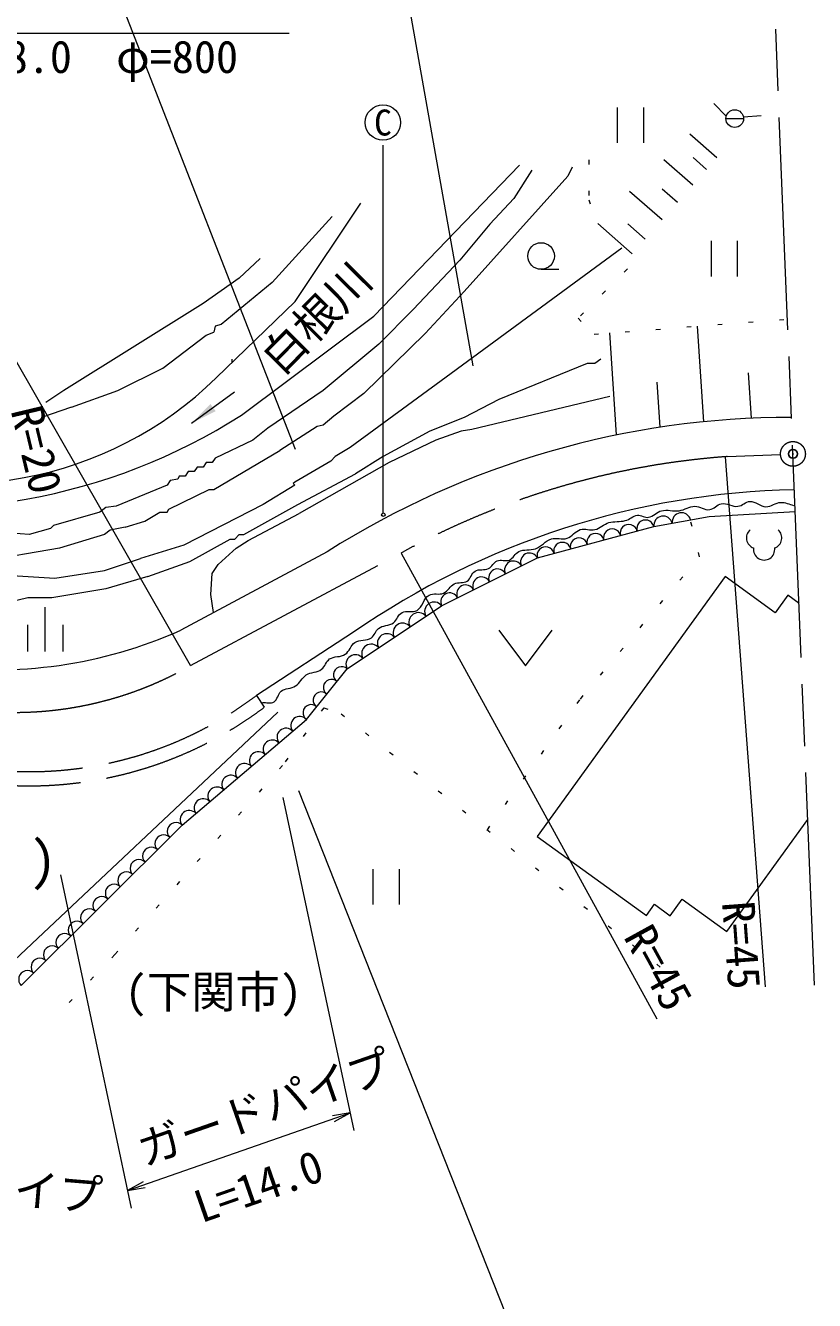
# Model space of a CAD drawing. Units: millimetres, scale not verified. Extents: x 40000 to 680000, y 20000 to 380000.
# Drawn here: x 508952 to 553491, y 264004 to 335964 of the extents above; entities that cross this region are included whole.
import ezdxf
from ezdxf.enums import TextEntityAlignment as Align

# ---------------------------------------------------------------- set-up
doc = ezdxf.new("R2010")
doc.units = ezdxf.units.MM
doc.header["$LTSCALE"] = 1000
doc.header["$PDMODE"] = 32
doc.header["$PDSIZE"] = 500
for name, pattern in [('CHAIN', [18.5, 12, -1.5, 3.5, -1.5]), ('DASHED', [7.5, 6, -1.5]), ('DOTTED', [1.75, 0.25, -1.5])]:
    doc.linetypes.add(name, pattern=pattern)
for name, color, linetype, lineweight in [('M-BGD', 7, 'Continuous', 13), ('M-BMK', 2, 'CHAIN', 13), ('M-STR-HTXT', 7, 'Continuous', 13)]:
    doc.layers.add(name, color=color, linetype=linetype, lineweight=lineweight)
doc.layers.add('M-BMK-HTXT', color=7, linetype='Continuous')
doc.layers.add('M-OTRS', color=6, linetype='Continuous')
doc.styles.add('ＭＳ ゴシック', font='')
doc.styles.get('ＭＳ ゴシック').set_extended_font_data('MS Gothic')

# ---------------------------------------------------------------- blocks, each defined once
blk = doc.blocks.new('広葉樹林')
at = {"color": 7, "linetype": 'Continuous', "lineweight": 13}
blk.add_line((0, 0), (1, 0), dxfattribs=at)
blk.add_circle((0, 0.75), 0.75, dxfattribs=at)
blk = doc.blocks.new('畑')
at = {"color": 7, "linetype": 'Continuous', "lineweight": 13}
for p, q in [((-1.5, 2), (0, 0)), ((0, 0), (1.5, 2))]:
    blk.add_line(p, q, dxfattribs=at)
blk = doc.blocks.new('荒地')
at = {"color": 7, "linetype": 'Continuous', "lineweight": 13}
for p, q in [((0, 0), (0, 2.5)), ((-1, 1.5), (-1, 0)), ((1, 1.5), (1, 0))]:
    blk.add_line(p, q, dxfattribs=at)
blk = doc.blocks.new('田')
at = {"color": 7, "linetype": 'Continuous', "lineweight": 13}
for p, q in [((-0.75, 2), (-0.75, 0)), ((0.75, 0), (0.75, 2))]:
    blk.add_line(p, q, dxfattribs=at)
blk = doc.blocks.new('カーブミラー')
at = {"color": 7, "linetype": 'Continuous', "lineweight": 13}
blk.add_circle((0, 0), 1, dxfattribs=at)
at = {"color": 7, "style": 'ＭＳ ゴシック'}
blk.add_text('C', height=1.466, dxfattribs=at).set_placement((0, 0), align=Align.MIDDLE_CENTER)
blk = doc.blocks.new('園庭')
at = {"color": 7, "linetype": 'Continuous', "lineweight": 13}
for centre, start, end in [((-0.4, 0.4), 131.41945, 251.14243), ((0.4, 0.4), 288.85757, 48.58055), ((0, -0.25), 172.14016, 7.85984)]:
    blk.add_arc(centre, 0.6, start, end, dxfattribs=at)
blk = doc.blocks.new('電話柱1')
at = {"color": 7, "linetype": 'Continuous', "lineweight": 13}
for p, q in [((-1.203, 0.848), (-0.496, 0.14)), ((-0.516, 0.002), (0.484, 0.002)), ((1.475, 0.164), (0.478, 0.078))]:
    blk.add_line(p, q, dxfattribs=at)
blk.add_circle((-0.016, 0.002), 0.5, dxfattribs=at)
blk = doc.blocks.new('filled_arrow')
at = {"color": 0, "linetype": 'Continuous', "lineweight": -2}
blk.add_solid([(7.5, 1.25), (0, 0), (7.5, -1.25)], dxfattribs=at)
blk = doc.blocks.new('open_arrow')
at = {"color": 0, "linetype": 'Continuous', "lineweight": -2}
blk.add_lwpolyline([(7.5, 1.25), (0, 0), (7.5, -1.25)], dxfattribs=at)

msp = doc.modelspace()

# ---------------------------------------------------------------- linework, layer by layer
at = {"layer": 'M-BGD', "linetype": 'CHAIN'}
msp.add_line((553491, 281809), (551058, 341760), dxfattribs=at)
at = {"layer": 'M-BGD'}
for p, q in [((547973, 328493), (546452, 329831)), ((546618, 326954), (544995, 328381)), ((547402, 327844), (546642, 328513)), ((528624, 319555), (536846, 328077)), ((545757, 325976), (544895, 326734)), ((544888, 324988), (543051, 326604)), ((524166, 320381), (527882, 325938)), ((526272, 325177), (522885, 321451)), ((535162, 324753), (533469, 322721)), ((543201, 323071), (541252, 324787)), ((543934, 323903), (542959, 324761)), ((542613, 323399), (532707, 316117)), ((533469, 322721), (530844, 319927)), ((533723, 320943), (531521, 318573)), ((518991, 320266), (511117, 315355)), ((519717, 316072), (524166, 320381)), ((521143, 313970), (528624, 319555)), ((519668, 318996), (519583, 318657)), ((547242, 313601), (546878, 318996)), ((542317, 312852), (541929, 318610)), ((520599, 317133), (520599, 316964)), ((532707, 316117), (527288, 312138)), ((549932, 313795), (549759, 316368)), ((511117, 315355), (510101, 314678)), ((518329, 313517), (520753, 315285)), ((525764, 315355), (522631, 313239)), ((544775, 313290), (544603, 315840)), ((541935, 315017), (534146, 313154)), ((511540, 314424), (509847, 313831)), ((526441, 311630), (526187, 311376)), ((527288, 312138), (526441, 311630)), ((529151, 311630), (527580, 310669)), ((526187, 311376), (524155, 310191)), ((529489, 311291), (524409, 308413)), ((544420, 307681), (547536, 308244)), ((547536, 308244), (552407, 308526)), ((537850, 305917), (544420, 307681)), ((525981, 306260), (517712, 301830)), ((532444, 303213), (537850, 305917)), ((527113, 299647), (532444, 303213)), ((527473, 301722), (521997, 298157)), ((524823, 296794), (527113, 299647)), ((506871, 281853), (523202, 297208)), ((517802, 290824), (524823, 296794)), ((508717, 281776), (517802, 290824))]:
    msp.add_line(p, q, dxfattribs=at)
at = {"layer": 'M-BGD', "linetype": 'DOTTED'}
for p, q in [((540750, 328378), (540750, 326125)), ((540750, 326125), (541276, 324699)), ((542928, 322221), (540150, 319443)), ((540150, 319443), (541051, 318542)), ((541051, 318542), (551966, 319393)), ((547001, 305983), (546484, 308054)), ((540281, 297949), (547001, 305983)), ((535026, 290568), (540281, 297949)), ((525789, 297461), (523462, 294195)), ((525789, 297461), (526766, 297123)), ((526766, 297123), (545499, 282256)), ((523462, 294195), (514001, 283533)), ((514001, 283533), (511073, 280454))]:
    msp.add_line(p, q, dxfattribs=at)
at = {"layer": 'M-BGD', "linetype": 'DASHED'}
msp.add_line((521997, 298157), (522432, 297484), dxfattribs=at)
at = {"layer": 'M-BGD'}
for points in [[(539819, 327971), (539565, 327463), (533723, 320943)], [(537533, 327801), (536517, 326193), (535162, 324753)], [(522208, 322806), (521023, 321705), (518991, 320266)], [(522885, 321451), (520007, 319081), (519668, 318996)], [(530844, 319927), (528897, 317980), (525764, 315355)], [(511540, 314424), (514165, 315355), (516705, 316625), (519160, 318488), (519583, 318657)], [(531521, 318573), (528050, 315186), (526357, 313916)], [(541427, 317133), (541089, 316879), (540665, 316879), (535670, 314847), (533723, 313831)], [(526357, 313916), (525764, 313408), (525425, 313323), (523309, 311969)], [(533723, 313831), (531775, 313069), (529151, 311630)], [(522631, 313239), (521785, 312561), (519668, 311545), (519499, 311291), (519160, 311291), (518991, 311037), (518652, 311037), (518483, 310783), (518144, 310783), (517975, 310529), (517636, 310529), (517551, 310360), (517128, 310275), (516959, 310021), (514080, 308836)], [(534146, 313154), (533553, 313069), (532114, 312561), (529489, 311291)], [(514588, 307651), (515689, 307989), (516535, 308497), (516959, 308497), (517043, 308667), (519329, 309767), (519583, 309767), (523309, 311969)], [(515858, 304857), (518229, 305703), (520515, 306973), (520769, 306973), (521023, 307227), (521277, 307227), (524325, 308921), (527580, 310669)], [(524155, 310191), (524071, 310106), (524155, 310021)], [(524155, 310021), (522377, 308921), (517890, 306635), (515435, 305873)], [(514080, 308836), (513487, 308751), (513149, 308497), (510524, 307735), (510355, 307566), (509169, 307227), (508153, 307312)], [(522326, 297751), (522409, 297752), (522494, 297747), (522580, 297739), (522665, 297733), (522749, 297732), (522831, 297738), (522909, 297756), (522983, 297788), (523052, 297843), (523106, 297912), (523149, 297992), (523188, 298078), (523225, 298165), (523266, 298249), (523315, 298326), (523377, 298389), (523469, 298448), (523569, 298490), (523675, 298522), (523784, 298548), (523894, 298572), (524003, 298601), (524107, 298638), (524203, 298689), (524288, 298755), (524365, 298830), (524436, 298913), (524504, 298999), (524572, 299085), (524642, 299168), (524719, 299244), (524804, 299309), (524905, 299363), (525012, 299404), (525125, 299436), (525239, 299463), (525353, 299491), (525464, 299525), (525570, 299569), (525667, 299628), (525735, 299689), (525793, 299761), (525843, 299839), (525891, 299921), (525939, 300003), (525990, 300081), (526049, 300151), (526118, 300210), (526218, 300264), (526327, 300300), (526441, 300324), (526558, 300342), (526676, 300360), (526790, 300384), (526899, 300420), (527000, 300473), (527083, 300542), (527153, 300624), (527214, 300715), (527272, 300811), (527329, 300907), (527391, 300998), (527462, 301080), (527545, 301149), (527652, 301204), (527768, 301239), (527890, 301262), (528015, 301278), (528140, 301295), (528261, 301318), (528377, 301355), (528483, 301411), (528545, 301464), (528596, 301527), (528641, 301597), (528682, 301671), (528723, 301745), (528767, 301817), (528818, 301882), (528877, 301937), (528973, 301995), (529076, 302039), (529186, 302071), (529298, 302099), (529410, 302126), (529520, 302158), (529625, 302200), (529722, 302256), (529793, 302318), (529854, 302392), (529909, 302472), (529960, 302556), (530013, 302639), (530069, 302716), (530134, 302784), (530210, 302838), (530308, 302876), (530412, 302893), (530522, 302897), (530633, 302893), (530745, 302889), (530854, 302893), (530958, 302911), (531055, 302951), (531162, 303032), (531250, 303137), (531324, 303256), (531393, 303382), (531461, 303509), (531536, 303628), (531624, 303732), (531731, 303814), (531825, 303854), (531926, 303874), (532031, 303880), (532139, 303879), (532248, 303877), (532355, 303880), (532458, 303895), (532557, 303927), (532642, 303976), (532719, 304039), (532790, 304110), (532859, 304186), (532927, 304263), (532997, 304335), (533073, 304400), (533157, 304452), (533244, 304486), (533335, 304506), (533430, 304517), (533526, 304524), (533621, 304532), (533714, 304545), (533803, 304570), (533886, 304610), (533954, 304665), (534011, 304734), (534060, 304811), (534106, 304892), (534151, 304973), (534200, 305049), (534258, 305117), (534327, 305171), (534414, 305211), (534507, 305233), (534604, 305244), (534704, 305248), (534804, 305252), (534903, 305260), (534999, 305278), (535089, 305312), (535157, 305355), (535218, 305410), (535274, 305472), (535327, 305537), (535381, 305602), (535438, 305662), (535500, 305714), (535570, 305753), (535653, 305777), (535740, 305785), (535830, 305781), (535921, 305773), (536012, 305764), (536101, 305761), (536188, 305769), (536272, 305793), (536348, 305836), (536415, 305892), (536476, 305958), (536534, 306029), (536592, 306100), (536653, 306168), (536719, 306227), (536793, 306274), (536903, 306317), (537019, 306343), (537138, 306357), (537260, 306365), (537381, 306372), (537502, 306382), (537621, 306401), (537735, 306434), (537855, 306490), (537968, 306559), (538077, 306636), (538184, 306718), (538292, 306799), (538401, 306874), (538516, 306938), (538638, 306987), (538746, 307009), (538856, 307016), (538967, 307012), (539080, 307004), (539193, 306995), (539304, 306992), (539414, 307000), (539521, 307024), (539623, 307068), (539718, 307127), (539808, 307196), (539895, 307270), (539983, 307344), (540074, 307413), (540169, 307471), (540272, 307512), (540372, 307532), (540474, 307536), (540578, 307530), (540683, 307518), (540788, 307505), (540893, 307496), (540996, 307497), (541098, 307512), (541202, 307545), (541302, 307590), (541399, 307644), (541494, 307703), (541588, 307762), (541684, 307818), (541783, 307868), (541886, 307906), (541998, 307933), (542113, 307950), (542228, 307960), (542345, 307966), (542462, 307971), (542578, 307980), (542693, 307995), (542806, 308019), (542895, 308050), (542982, 308090), (543066, 308135), (543150, 308183), (543235, 308229), (543320, 308270), (543409, 308301), (543500, 308319), (543578, 308320), (543656, 308307), (543733, 308286), (543810, 308261), (543887, 308235), (543965, 308215), (544042, 308204), (544120, 308207), (544218, 308231), (544311, 308273), (544401, 308325), (544488, 308384), (544575, 308444), (544664, 308500), (544756, 308547), (544853, 308580), (544976, 308600), (545100, 308606), (545226, 308602), (545352, 308592), (545479, 308580), (545605, 308571), (545731, 308570), (545856, 308580), (545968, 308602), (546078, 308636), (546187, 308676), (546296, 308718), (546404, 308759), (546514, 308794), (546625, 308819), (546738, 308830), (546844, 308823), (546949, 308799), (547053, 308764), (547157, 308724), (547260, 308685), (547364, 308654), (547468, 308637), (547574, 308638), (547662, 308660), (547745, 308699), (547825, 308749), (547903, 308804), (547980, 308860), (548060, 308911), (548143, 308952), (548231, 308976), (548348, 308983), (548465, 308969), (548582, 308941), (548699, 308906), (548817, 308870), (548934, 308841), (549051, 308824), (549169, 308826), (549258, 308846), (549343, 308881), (549425, 308925), (549507, 308974), (549588, 309022), (549671, 309064), (549756, 309094), (549845, 309108), (549962, 309098), (550075, 309067), (550186, 309019), (550296, 308964), (550405, 308908), (550516, 308859), (550630, 308823), (550746, 308807), (550855, 308816), (550961, 308842), (551065, 308880), (551168, 308924), (551272, 308969), (551376, 309009), (551482, 309039), (551591, 309051), (551682, 309048), (551772, 309035), (551861, 309015), (551950, 308990), (552038, 308962), (552127, 308933), (552215, 308906), (552304, 308882)], [(520660, 306288), (520853, 306465), (521531, 306889), (524409, 308413)], [(514588, 307651), (513741, 307481), (513403, 307227), (510863, 306465), (506460, 305703)], [(506375, 305026), (510609, 304772), (513403, 305195), (515435, 305873)], [(519570, 302826), (519414, 303841), (519499, 305026), (519837, 305534), (520660, 306288)], [(515858, 304857), (513487, 304179), (510439, 303671), (509085, 303671), (508069, 303417), (506206, 303417)], [(552617, 303347), (551985, 303804), (551276, 302823), (548449, 304867), (537840, 290186), (544005, 285731), (544461, 286364), (545347, 285723), (546014, 286646), (548537, 284823), (553112, 291155)]]:
    msp.add_lwpolyline(points, dxfattribs=at)
msp.add_circle((529149, 308352), 100, dxfattribs=at)
for centre, radius, start, end in [((505061, 331062), 20964, 246.62316, 314.35479), ((503127, 342231), 33516, 257.65294, 302.51688), ((552110, 265040), 48804, 89.9046, 122.3701), ((553243, 264471), 45296, 91.1214, 124.67526), ((543947, 307568), 486, 13.39667, 196.66984), ((544945, 307747), 528, 13.33829, 187.14989), ((545983, 307935), 528, 13.33829, 187.14989), ((541132, 306812), 486, 13.39667, 196.66984), ((542070, 307064), 486, 13.39667, 196.66984), ((543009, 307316), 486, 13.39667, 196.66984), ((539254, 306308), 486, 13.39667, 196.66984), ((540193, 306560), 486, 13.39667, 196.66984), ((537401, 305688), 504, 26.98664, 206.14346), ((538316, 306056), 486, 13.39667, 196.66984), ((535599, 304787), 504, 26.98664, 206.14346), ((536500, 305237), 504, 26.98664, 206.14346), ((534698, 304336), 504, 26.98664, 206.14346), ((532896, 303435), 504, 26.98664, 206.14346), ((533797, 303886), 504, 26.98664, 206.14346), ((532019, 302887), 536, 37.60455, 209.96161), ((530242, 301698), 536, 37.60455, 209.96161), ((531131, 302292), 536, 37.60455, 209.96161), ((507261, 325161), 25564, 262.00109, 294.13011), ((529354, 301103), 536, 37.60455, 209.96161), ((528465, 300509), 536, 37.60455, 209.96161), ((527577, 299914), 536, 37.60455, 209.96161), ((526795, 299316), 459, 46.14457, 236.35217), ((526222, 298602), 459, 46.14457, 236.35217), ((525650, 297889), 459, 46.14457, 236.35217), ((525077, 297176), 459, 46.14457, 236.35217), ((524440, 296453), 512, 41.7276, 219.01926), ((523660, 295789), 512, 41.7276, 219.01926), ((522880, 295126), 512, 41.7276, 219.01926), ((522100, 294463), 512, 41.7276, 219.01926), ((520540, 293136), 512, 41.7276, 219.01926), ((521320, 293800), 512, 41.7276, 219.01926), ((519760, 292473), 512, 41.7276, 219.01926), ((518980, 291810), 512, 41.7276, 219.01926), ((518200, 291147), 512, 41.7276, 219.01926), ((517448, 290481), 493, 44.09235, 225.6704), ((516749, 289785), 493, 44.09235, 225.6704), ((516050, 289089), 493, 44.09235, 225.6704), ((515351, 288393), 493, 44.09235, 225.6704), ((514652, 287697), 493, 44.09235, 225.6704), ((513953, 287001), 493, 44.09235, 225.6704), ((513255, 286305), 493, 44.09235, 225.6704), ((512556, 285609), 493, 44.09235, 225.6704), ((511857, 284913), 493, 44.09235, 225.6704), ((511158, 284217), 493, 44.09235, 225.6704), ((510459, 283521), 493, 44.09235, 225.6704), ((509760, 282825), 493, 44.09235, 225.6704), ((509061, 282129), 493, 44.09235, 225.6704)]:
    msp.add_arc(centre, radius, start, end, dxfattribs=at)
at = {"layer": 'M-BGD', "linetype": 'DASHED'}
for centre, radius, start, end in [((509163, 315128), 21277, 261.98329, 307.09907), ((509163, 315127), 22076, 261.95274, 306.94586)]:
    msp.add_arc(centre, radius, start, end, dxfattribs=at)
at = {"layer": 'M-BMK'}
for p, q in [((548565, 311634), (551575, 311756)), ((518268, 299836), (530150, 306190))]:
    msp.add_line(p, q, dxfattribs=at)
msp.add_circle((552274, 311785), 700, dxfattribs=at)
for centre, radius, start, end in [((551821, 266752), 45000, 94.14908, 118.78805), ((508338, 317197), 20000, 262.71936, 299.76772)]:
    msp.add_arc(centre, radius, start, end, dxfattribs=at)
at = {"layer": 'M-OTRS'}
msp.add_point((552274, 311785), dxfattribs=at)
at = {"layer": 'M-STR-HTXT'}
for p, q in [((534227, 316756), (528496, 349036)), ((524197, 312028), (511245, 345244)), ((529149, 308452), (529149, 329204)), ((518268, 299836), (508338, 317197)), ((548449, 311626), (550697, 281710)), ((530150, 306190), (544597, 279898)), ((523487, 292401), (527485, 273605)), ((524355, 292796), (537951, 258487)), ((510926, 288020), (514924, 269223)), ((514715, 270209), (527275, 274591))]:
    msp.add_line(p, q, dxfattribs=at)
msp.add_lwpolyline([(497450, 301615), (504428, 335540), (523836, 335540)], dxfattribs=at)

# ---------------------------------------------------------------- block references
at = {"layer": 'M-BGD', "xscale": 1000, "yscale": 1000}
for name, p in [('カーブミラー', (529129, 330487)), ('田', (543109, 329342)), ('電話柱1', (549004, 330705)), ('広葉樹林', (538056, 322204)), ('田', (548402, 321803)), ('園庭', (550648, 306645)), ('荒地', (510066, 300630)), ('畑', (537174, 299828)), ('田', (529314, 286354))]:
    msp.add_blockref(name, p, dxfattribs=at)
at = {"layer": 'M-BGD', "xscale": 200, "yscale": 200, "rotation": 36.1}
msp.add_blockref('filled_arrow', (518329, 313517), dxfattribs=at)
at = {"layer": 'M-STR-HTXT', "rotation": 90}
msp.add_blockref('open_arrow', (529149, 308452), dxfattribs=at)
at = {"layer": 'M-STR-HTXT', "xscale": 133, "yscale": 133}
for p, rotation in [((527275, 274591), 199.2), ((514715, 270209), 19.2)]:
    msp.add_blockref('open_arrow', p, dxfattribs=dict(at, rotation=rotation))

# ---------------------------------------------------------------- texts
at = {"layer": 'M-BGD', "style": 'ＭＳ ゴシック'}
msp.add_text('白根川', height=1833, rotation=45.331, dxfattribs=at).set_placement((526402, 318417), align=Align.BOTTOM_CENTER)
msp.add_text(')', height=2199, dxfattribs=at).set_placement((509960, 288841), align=Align.MIDDLE_CENTER)
at = {"layer": 'M-BMK-HTXT', "style": 'ＭＳ ゴシック'}
msp.add_text('(下関市)', height=1833, dxfattribs=at).set_placement((519558, 279961), align=Align.BOTTOM_CENTER)
at = {"layer": 'M-STR-HTXT', "style": 'ＭＳ ゴシック'}
msp.add_text('L=8.0  φ=800', height=1833, dxfattribs=at).set_placement((505340, 332733), align=Align.BOTTOM_LEFT)
msp.add_text('R=20', height=1833, rotation=283.446, dxfattribs=at).set_placement((507575, 314114), align=Align.BOTTOM_LEFT)
for rotation, p in [(274.298, (548095, 281465)), (298.788, (544597, 279898))]:
    msp.add_text('R=45', height=1833, rotation=rotation, dxfattribs=at).set_placement(p, align=Align.BOTTOM_RIGHT)
for s, rotation, p in [('ガードパイプ', 19.23, (522919, 273534)), ('ガードパイプ', 355.236, (505695, 269075)), ('L=14.0', 19.23, (522591, 269072))]:
    msp.add_text(s, height=1833, rotation=rotation, dxfattribs=at).set_placement(p, align=Align.BOTTOM_CENTER)

doc.saveas('drawing.dxf')
